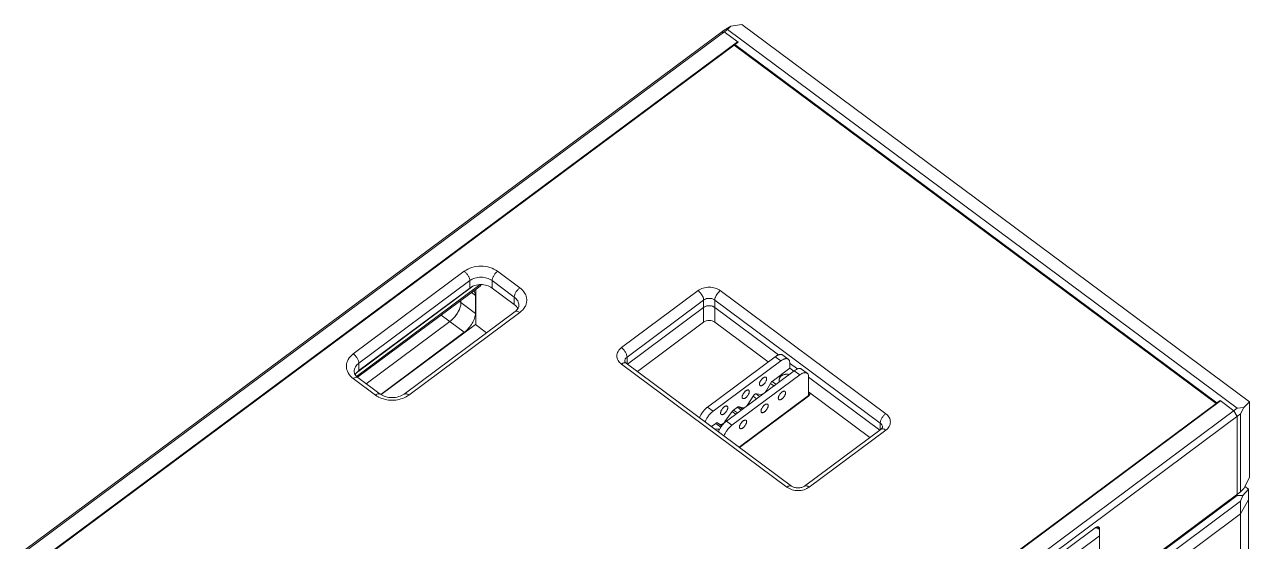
# Model space of a CAD drawing. Header units: millimetres. Extents: x 0 to 9253, y 0 to 2730.
# Drawn here: x 6052 to 6832, y 1368 to 1697 of the extents above; entities that cross this region are included whole.
import ezdxf

# ---------------------------------------------------------------- set-up
doc = ezdxf.new("R2010")
doc.units = ezdxf.units.MM
doc.layers.get('0').update_dxf_attribs({"lineweight": 13})

msp = doc.modelspace()

# ---------------------------------------------------------------- linework, layer by layer
at = {"color": 7, "linetype": 'Continuous'}
for p, q in [((6052.36, 1362.57), (6497.83, 1693.62)), ((6054.48, 1363), (6499.95, 1694.05)), ((6497.83, 1692.48), (6495.71, 1692.05)), ((6497.83, 1693.62), (6502.08, 1696.2)), ((6506.67, 1685.91), (6497.83, 1692.48)), ((6502.08, 1696.2), (6499.95, 1694.05)), ((6824.52, 1452.86), (6499.95, 1694.05)), ((6509.15, 1697.16), (6502.08, 1696.2)), ((6832.29, 1457.01), (6509.15, 1697.16)), ((6065.08, 1358.27), (6506.32, 1686.17)), ((6506.67, 1685.91), (6504.55, 1684.33)), ((6506.32, 1686.17), (6506.32, 1685.65)), ((6504.2, 1684.07), (6067.91, 1359.85)), ((6811.08, 1456.01), (6504.2, 1684.07)), ((6504.55, 1684.33), (6504.55, 1683.81)), ((6811.44, 1456.27), (6504.55, 1684.33)), ((6261.66, 1487.54), (6332.37, 1540.09)), ((6353.58, 1540.09), (6367.73, 1529.58)), ((6337.81, 1530.51), (6263.74, 1475.47)), ((6263.8, 1473.17), (6342.39, 1531.57)), ((6342.42, 1530.62), (6264.4, 1472.64)), ((6335.91, 1534.11), (6265.2, 1481.57)), ((6335.91, 1529.43), (6265.2, 1476.88)), ((6335.91, 1534.11), (6335.91, 1529.43)), ((6350.05, 1534.11), (6350.05, 1529.43)), ((6364.19, 1523.6), (6350.05, 1534.11)), ((6350.05, 1529.43), (6364.19, 1518.92)), ((6330.25, 1521.57), (6330.25, 1520.05)), ((6339.44, 1524.6), (6336.88, 1526.5)), ((6339.44, 1524.6), (6339.44, 1513.22)), ((6339.79, 1505.93), (6339.79, 1528.67)), ((6364.19, 1518.92), (6364.19, 1523.6)), ((6432.43, 1491.48), (6481.22, 1527.74)), ((6484.75, 1521.76), (6435.96, 1485.51)), ((6484.75, 1507.71), (6484.75, 1521.76)), ((6491.82, 1521.76), (6491.82, 1507.71)), ((6597.18, 1443.47), (6491.82, 1521.76)), ((6495.36, 1527.74), (6600.72, 1449.44)), ((6364.74, 1514.48), (6294.03, 1461.93)), ((6367.73, 1513.81), (6297.01, 1461.26)), ((6329.23, 1520.81), (6339.44, 1513.22)), ((6436.23, 1481.02), (6484.75, 1517.08)), ((6491.82, 1517.08), (6532.49, 1486.86)), ((6323.18, 1508.11), (6269.91, 1468.52)), ((6279.37, 1461.55), (6339.44, 1506.2)), ((6332.37, 1501.28), (6317.65, 1512.21)), ((6339.44, 1506.2), (6346.52, 1500.94)), ((6484.75, 1507.71), (6442.54, 1476.34)), ((6525.92, 1482.37), (6491.82, 1507.71)), ((6332.37, 1501.28), (6279.13, 1461.71)), ((6435.96, 1485.51), (6435.96, 1481.23)), ((6487.23, 1453.62), (6530.36, 1485.67)), ((6490.76, 1450.99), (6533.9, 1483.05)), ((6533.9, 1483.05), (6530.36, 1485.67)), ((6535.13, 1486.74), (6538.67, 1484.12)), ((6539.55, 1481.9), (6539.55, 1478.29)), ((6265.2, 1481.57), (6265.2, 1476.88)), ((6537.78, 1402.67), (6432.43, 1480.97)), ((6540.77, 1403.34), (6435.41, 1481.64)), ((6499.25, 1444.69), (6542.38, 1476.74)), ((6502.78, 1442.06), (6545.92, 1474.11)), ((6539.73, 1478.42), (6528.33, 1469.95)), ((6539.52, 1481.63), (6544.51, 1477.93)), ((6539.73, 1478.42), (6542.19, 1476.6)), ((6545.92, 1474.11), (6542.38, 1476.74)), ((6547.15, 1477.81), (6550.69, 1475.18)), ((6275.8, 1461.26), (6261.66, 1471.77)), ((6278.78, 1461.93), (6264.64, 1472.44)), ((6527.27, 1468.72), (6524.81, 1464.26)), ((6529.43, 1467.11), (6527.27, 1468.72)), ((6528.33, 1469.95), (6530.79, 1468.13)), ((6551.57, 1472.97), (6551.57, 1460.92)), ((6551.57, 1472.68), (6596.91, 1438.99)), ((6551.57, 1460.92), (6507.43, 1428.12)), ((6507.59, 1428), (6551.57, 1460.68)), ((6516.25, 1460.63), (6512.93, 1455.33)), ((6518.48, 1458.98), (6516.25, 1460.63)), ((6521.61, 1461.7), (6518.14, 1462.04)), ((6518.14, 1462.04), (6520.37, 1460.38)), ((6521.88, 1461.51), (6521.61, 1461.7)), ((6524.81, 1464.26), (6525.19, 1463.97)), ((6590.61, 1434.3), (6551.57, 1463.31)), ((6372.68, 1129.68), (6813.91, 1457.59)), ((6811.08, 1456.01), (6374.8, 1131.79)), ((6379.04, 1121.8), (6824.52, 1452.86)), ((6487.23, 1453.62), (6490.76, 1450.99)), ((6502.97, 1450.87), (6498.32, 1444.36)), ((6505.27, 1449.16), (6502.97, 1450.87)), ((6506.23, 1453.53), (6503.77, 1451.7)), ((6503.77, 1451.7), (6506.23, 1449.88)), ((6508.69, 1451.71), (6506.23, 1453.53)), ((6509.73, 1453.12), (6507.29, 1453.87)), ((6507.29, 1453.87), (6509.44, 1452.27)), ((6510.16, 1452.8), (6509.73, 1453.12)), ((6512.93, 1455.33), (6513.25, 1455.09)), ((6811.08, 1455.48), (6811.08, 1456.01)), ((6813.56, 1457.85), (6811.44, 1456.27)), ((6811.44, 1455.75), (6811.44, 1456.27)), ((6822.4, 1451.28), (6813.56, 1457.85)), ((6813.56, 1457.85), (6813.56, 1457.32)), ((6824.52, 1447.7), (6822.4, 1451.28)), ((6824.52, 1452.86), (6828.76, 1453.43)), ((6828.76, 1453.43), (6826.64, 1449.27)), ((6832.29, 1457.01), (6828.76, 1453.43)), ((6832.29, 1408.83), (6832.29, 1457.01)), ((6381.16, 1118.22), (6826.64, 1449.27)), ((6492.42, 1443.27), (6489.73, 1441.27)), ((6495.69, 1440.84), (6492.42, 1443.27)), ((6495.17, 1442.57), (6493.58, 1443.56)), ((6493.58, 1443.56), (6496.22, 1441.6)), ((6498.32, 1444.36), (6498.59, 1444.16)), ((6499.25, 1444.69), (6502.78, 1442.06)), ((6597.18, 1439.19), (6597.18, 1443.47)), ((6824.52, 1398.18), (6824.52, 1447.7)), ((6826.64, 1399.76), (6826.64, 1449.27)), ((6496.31, 1441.72), (6495.17, 1442.57)), ((6597.73, 1439.6), (6548.94, 1403.34)), ((6600.72, 1438.93), (6551.93, 1402.67)), ((6832.29, 1408.83), (6828.76, 1401.91)), ((6736.84, 1333.02), (6826.64, 1399.76)), ((6736.84, 1332.16), (6824.52, 1397.32)), ((6823.94, 1397.75), (6824.52, 1397.32)), ((6828.12, 1397.42), (6824.52, 1397.32)), ((6826.64, 1399.76), (6828.76, 1401.91)), ((6826.64, 1393.74), (6828.12, 1397.42)), ((6831.59, 1401.33), (6828.12, 1397.42)), ((6829.32, 1403.01), (6831.59, 1401.33)), ((6831.59, 1394.64), (6831.59, 1401.33)), ((6736.84, 1327), (6826.64, 1393.74)), ((6826.64, 1385.71), (6831.59, 1394.64)), ((6831.59, 1394.64), (6826.64, 1385.7)), ((6826.64, 1393.74), (6826.64, 1385.71)), ((6831.59, 1394.64), (6831.59, 1064.08)), ((6736.84, 1318.97), (6826.64, 1385.71)), ((6826.64, 1385.7), (6736.84, 1318.97)), ((6826.64, 1385.7), (6826.64, 1053.81)), ((6695.82, 1348.38), (6734.01, 1376.75)), ((6736.84, 1375.71), (6734.8, 1377.23)), ((6736.84, 1376.18), (6735.21, 1377.39)), ((6736.84, 1375.71), (6736.84, 1376.18)), ((6736.84, 1329.9), (6736.84, 1375.71)), ((6697.24, 1342.26), (6736.84, 1371.69))]:
    msp.add_line(p, q, dxfattribs=at)
for centre, radius, start, end in [((6336.99, 1525.56), 2.25, 53.41019, 58.12289), ((6487.6, 1517.92), 4.78, 121.18396, 126.56888), ((6488.97, 1517.92), 4.78, 53.43112, 58.81604), ((6360.22, 1513.05), 7.04, 34.41679, 36.99875), ((6269.16, 1471.01), 7.04, 143.00106, 145.58469), ((6535.55, 1470.94), 2.76, 178.69722, 181.38517), ((6535.54, 1470.94), 2.76, 181.38574, 183.99186), ((6536.97, 1469.9), 4.56, 126.61765, 126.82703), ((6537, 1469.91), 4.49, 126.61735, 127.13189), ((6550.27, 1462.44), 2.19, 306.60247, 310.90313), ((6731.8, 1367.02), 10.14, 75.14958, 76.41607)]:
    msp.add_arc(centre, radius, start, end, dxfattribs=at)
for points, knots in [([(6353.58, 1540.09), (6352.13, 1541.17), (6348.67, 1542.82), (6342.98, 1543.63), (6337.28, 1542.82), (6333.82, 1541.17), (6332.37, 1540.09)], [0, 0, 0, 0, 0.241803, 0.5, 0.758197, 1, 1, 1, 1]), ([(6335.91, 1534.11), (6335.91, 1534.62), (6335.66, 1535.72), (6334.9, 1537.31), (6333.79, 1538.84), (6332.86, 1539.72), (6332.37, 1540.09)], [0, 0, 0, 0, 0.211112, 0.466962, 0.740574, 1, 1, 1, 1]), ([(6353.58, 1540.09), (6353.09, 1539.72), (6352.16, 1538.84), (6351.06, 1537.31), (6350.29, 1535.72), (6350.05, 1534.62), (6350.05, 1534.11)], [0, 0, 0, 0, 0.259426, 0.533038, 0.788888, 1, 1, 1, 1]), ([(6350.05, 1534.11), (6349.08, 1534.83), (6346.77, 1535.94), (6342.98, 1536.47), (6339.18, 1535.94), (6336.87, 1534.83), (6335.91, 1534.11)], [0, 0, 0, 0, 0.2418, 0.5, 0.7582, 1, 1, 1, 1]), ([(6335.91, 1529.43), (6336.87, 1530.15), (6339.18, 1531.25), (6342.98, 1531.79), (6346.77, 1531.25), (6349.08, 1530.15), (6350.05, 1529.43)], [0, 0, 0, 0, 0.241816, 0.5, 0.758184, 1, 1, 1, 1]), ([(6342.42, 1530.62), (6342.56, 1530.73), (6342.81, 1531.03), (6342.92, 1531.4), (6342.95, 1531.6)], [0, 0, 0, 0, 0.466422, 1, 1, 1, 1]), ([(6364.19, 1523.6), (6364.19, 1524.11), (6364.43, 1525.21), (6365.2, 1526.8), (6366.31, 1528.33), (6367.23, 1529.21), (6367.73, 1529.58)], [0, 0, 0, 0, 0.211112, 0.466962, 0.740574, 1, 1, 1, 1]), ([(6367.73, 1513.81), (6369.03, 1514.78), (6370.72, 1516.58), (6371.92, 1519.47), (6372.22, 1521.69), (6371.92, 1523.92), (6370.72, 1526.81), (6369.03, 1528.61), (6367.73, 1529.58)], [0, 0, 0, 0, 0.261049, 0.382251, 0.5, 0.617748, 0.738951, 1, 1, 1, 1]), ([(6495.36, 1527.74), (6494.39, 1528.46), (6492.09, 1529.56), (6488.29, 1530.1), (6484.49, 1529.56), (6482.19, 1528.46), (6481.22, 1527.74)], [0, 0, 0, 0, 0.241816, 0.5, 0.758184, 1, 1, 1, 1]), ([(6339.44, 1524.6), (6339.44, 1524.9), (6339.4, 1525.46), (6339.2, 1526.25), (6338.85, 1526.9), (6338.52, 1527.24), (6338.33, 1527.37)], [0, 0, 0, 0, 0.28961, 0.548156, 0.781243, 1, 1, 1, 1]), ([(6367.12, 1518.35), (6367.12, 1518.84), (6366.98, 1519.83), (6366.19, 1521.76), (6365.06, 1522.96), (6364.19, 1523.6)], [0, 0, 0, 0, 0.2355, 0.477908, 1, 1, 1, 1]), ([(6484.37, 1523.57), (6484.05, 1524.39), (6483.15, 1525.93), (6481.92, 1527.22), (6481.22, 1527.74)], [0, 0, 0, 0, 0.501802, 1, 1, 1, 1]), ([(6484.75, 1521.76), (6484.75, 1521.9), (6484.71, 1522.52), (6484.54, 1523.12), (6484.37, 1523.57)], [0, 0, 0, 0, 0.222185, 1, 1, 1, 1]), ([(6491.87, 1522.32), (6491.86, 1522.27), (6491.83, 1522.09), (6491.82, 1521.9), (6491.82, 1521.76)], [0, 0, 0, 0, 0.261337, 1, 1, 1, 1]), ([(6492.21, 1523.57), (6492.17, 1523.46), (6492.02, 1523.06), (6491.91, 1522.63), (6491.87, 1522.32)], [0, 0, 0, 0, 0.265955, 1, 1, 1, 1]), ([(6495.36, 1527.74), (6494.66, 1527.22), (6493.42, 1525.93), (6492.52, 1524.39), (6492.21, 1523.57)], [0, 0, 0, 0, 0.498198, 1, 1, 1, 1]), ([(6330.25, 1520.05), (6330.25, 1519.58), (6330.14, 1518.58), (6329.56, 1516.43), (6328.23, 1513.65), (6326.02, 1510.61), (6324.17, 1508.84), (6323.18, 1508.11)], [0, 0, 0, 0, 0.099024, 0.211618, 0.467302, 0.74075, 1, 1, 1, 1]), ([(6324.11, 1508.86), (6324.91, 1509.55), (6326.39, 1511.1), (6328.22, 1513.69), (6329.55, 1516.38), (6330.07, 1518.24), (6330.19, 1519.12)], [0, 0, 0, 0, 0.260251, 0.527632, 0.780511, 1, 1, 1, 1]), ([(6330.19, 1519.12), (6330.2, 1519.2), (6330.23, 1519.51), (6330.25, 1519.82), (6330.25, 1520.05)], [0, 0, 0, 0, 0.259607, 1, 1, 1, 1]), ([(6332.37, 1501.28), (6333.36, 1502.01), (6335.21, 1503.78), (6337.42, 1506.82), (6338.76, 1509.59), (6339.33, 1511.75), (6339.44, 1512.75), (6339.44, 1513.22)], [0, 0, 0, 0, 0.25925, 0.532698, 0.788382, 0.900976, 1, 1, 1, 1]), ([(6364.19, 1518.92), (6364.35, 1518.8), (6364.96, 1518.32), (6365.5, 1517.75), (6365.85, 1517.29)], [0, 0, 0, 0, 0.257445, 1, 1, 1, 1]), ([(6367.12, 1518.35), (6367.12, 1518.05), (6367.03, 1517.41), (6366.61, 1516.43), (6365.85, 1515.4), (6365.15, 1514.78), (6364.74, 1514.48)], [0, 0, 0, 0, 0.188365, 0.408707, 0.676365, 1, 1, 1, 1]), ([(6367.73, 1513.81), (6367.45, 1514.02), (6366.91, 1514.36), (6366.09, 1514.69), (6365.34, 1514.76), (6364.91, 1514.6), (6364.74, 1514.48)], [0, 0, 0, 0, 0.319509, 0.590631, 0.812197, 1, 1, 1, 1]), ([(6366.03, 1517.03), (6366.07, 1516.97), (6366.24, 1516.73), (6366.38, 1516.47), (6366.48, 1516.28)], [0, 0, 0, 0, 0.252965, 1, 1, 1, 1]), ([(6484.75, 1517.08), (6485.24, 1517.44), (6486.39, 1517.99), (6488.29, 1518.26), (6490.19, 1517.99), (6491.34, 1517.44), (6491.82, 1517.08)], [0, 0, 0, 0, 0.241817, 0.5, 0.758183, 1, 1, 1, 1]), ([(6485.36, 1517.47), (6485.31, 1517.44), (6485.1, 1517.32), (6484.9, 1517.19), (6484.75, 1517.08)], [0, 0, 0, 0, 0.254546, 1, 1, 1, 1]), ([(6491.22, 1517.47), (6490.33, 1517.94), (6488.29, 1518.4), (6486.24, 1517.94), (6485.36, 1517.47)], [0, 0, 0, 0, 0.5, 1, 1, 1, 1]), ([(6491.82, 1517.08), (6491.78, 1517.12), (6491.58, 1517.26), (6491.37, 1517.38), (6491.22, 1517.47)], [0, 0, 0, 0, 0.245475, 1, 1, 1, 1]), ([(6323.18, 1508.11), (6323.26, 1508.17), (6323.57, 1508.41), (6323.88, 1508.66), (6324.11, 1508.86)], [0, 0, 0, 0, 0.244641, 1, 1, 1, 1]), ([(6484.75, 1507.71), (6485.24, 1508.07), (6486.39, 1508.62), (6488.29, 1508.89), (6490.19, 1508.62), (6491.34, 1508.07), (6491.82, 1507.71)], [0, 0, 0, 0, 0.241817, 0.5, 0.758183, 1, 1, 1, 1]), ([(6432.43, 1491.48), (6431.56, 1490.84), (6430.43, 1489.64), (6429.63, 1487.71), (6429.43, 1486.22), (6429.63, 1484.74), (6430.43, 1482.81), (6431.56, 1481.61), (6432.43, 1480.97)], [0, 0, 0, 0, 0.261062, 0.382269, 0.5, 0.617731, 0.738938, 1, 1, 1, 1]), ([(6432.43, 1491.48), (6432.92, 1491.11), (6433.85, 1490.23), (6434.95, 1488.71), (6435.72, 1487.11), (6435.96, 1486.01), (6435.96, 1485.51)], [0, 0, 0, 0, 0.259426, 0.533038, 0.788888, 1, 1, 1, 1]), ([(6261.66, 1487.54), (6260.36, 1486.57), (6258.66, 1484.77), (6257.47, 1481.88), (6257.17, 1479.66), (6257.47, 1477.43), (6258.66, 1474.54), (6260.36, 1472.74), (6261.66, 1471.77)], [0, 0, 0, 0, 0.261049, 0.382251, 0.5, 0.617748, 0.738951, 1, 1, 1, 1]), ([(6261.66, 1487.54), (6262.15, 1487.17), (6263.08, 1486.29), (6264.19, 1484.77), (6264.95, 1483.17), (6265.2, 1482.07), (6265.2, 1481.57)], [0, 0, 0, 0, 0.259426, 0.533038, 0.788888, 1, 1, 1, 1]), ([(6435.41, 1481.64), (6435.25, 1481.76), (6434.81, 1481.92), (6434.06, 1481.85), (6433.24, 1481.52), (6432.7, 1481.18), (6432.43, 1480.97)], [0, 0, 0, 0, 0.187803, 0.409369, 0.680491, 1, 1, 1, 1]), ([(6435.96, 1485.51), (6435.53, 1485.18), (6434.96, 1484.58), (6434.56, 1483.62), (6434.5, 1483.12), (6434.5, 1482.88)], [0, 0, 0, 0, 0.522117, 0.764534, 1, 1, 1, 1]), ([(6434.5, 1482.88), (6434.5, 1482.74), (6434.61, 1482.46), (6434.93, 1482.04), (6435.22, 1481.78), (6435.41, 1481.64)], [0, 0, 0, 0, 0.262242, 0.553721, 1, 1, 1, 1]), ([(6535.13, 1486.74), (6535, 1486.84), (6534.71, 1487), (6534.22, 1487.12), (6533.66, 1487.14), (6533.06, 1487.05), (6532.41, 1486.85), (6531.74, 1486.55), (6531.05, 1486.16), (6530.59, 1485.85), (6530.36, 1485.67)], [0, 0, 0, 0, 0.091956, 0.188678, 0.294016, 0.410511, 0.539449, 0.681086, 0.835001, 1, 1, 1, 1]), ([(6533.9, 1483.05), (6534.13, 1483.22), (6534.58, 1483.53), (6535.28, 1483.93), (6535.95, 1484.22), (6536.59, 1484.42), (6537.2, 1484.51), (6537.75, 1484.5), (6538.25, 1484.37), (6538.54, 1484.21), (6538.67, 1484.12)], [0, 0, 0, 0, 0.164999, 0.318914, 0.460551, 0.589489, 0.705984, 0.811322, 0.908044, 1, 1, 1, 1]), ([(6538.67, 1484.12), (6538.81, 1484.01), (6539.08, 1483.74), (6539.36, 1483.22), (6539.52, 1482.59), (6539.55, 1482.14), (6539.55, 1481.9)], [0, 0, 0, 0, 0.21881, 0.451861, 0.710166, 1, 1, 1, 1]), ([(6265.2, 1481.57), (6264.33, 1480.92), (6263.2, 1479.72), (6262.4, 1477.79), (6262.27, 1476.8), (6262.27, 1476.31)], [0, 0, 0, 0, 0.522092, 0.7645, 1, 1, 1, 1]), ([(6262.27, 1476.31), (6262.27, 1476.02), (6262.35, 1475.37), (6262.77, 1474.39), (6263.54, 1473.36), (6264.24, 1472.74), (6264.64, 1472.44)], [0, 0, 0, 0, 0.188365, 0.408707, 0.676365, 1, 1, 1, 1]), ([(6262.9, 1474.24), (6262.94, 1474.3), (6263.07, 1474.56), (6263.23, 1474.81), (6263.35, 1475)], [0, 0, 0, 0, 0.24727, 1, 1, 1, 1]), ([(6263.54, 1475.25), (6263.65, 1475.4), (6264.14, 1476.01), (6264.72, 1476.53), (6265.2, 1476.88)], [0, 0, 0, 0, 0.243056, 1, 1, 1, 1]), ([(6539.32, 1474.47), (6538.88, 1474.58), (6538.2, 1474.67), (6537.29, 1474.64), (6536.4, 1474.53), (6535.35, 1474.23), (6534.58, 1473.81), (6534.25, 1473.56)], [0, 0, 0, 0, 0.256182, 0.38543, 0.513899, 0.76402, 1, 1, 1, 1]), ([(6534.32, 1473.51), (6534.64, 1473.75), (6535.19, 1474.05), (6535.98, 1474.33), (6536.83, 1474.53), (6537.93, 1474.62), (6538.82, 1474.51), (6539.24, 1474.41)], [0, 0, 0, 0, 0.235916, 0.359706, 0.48628, 0.743614, 1, 1, 1, 1]), ([(6547.15, 1477.81), (6547.02, 1477.9), (6546.73, 1478.06), (6546.24, 1478.19), (6545.68, 1478.21), (6545.08, 1478.11), (6544.43, 1477.92), (6543.76, 1477.62), (6543.07, 1477.23), (6542.61, 1476.91), (6542.38, 1476.74)], [0, 0, 0, 0, 0.091956, 0.188678, 0.294016, 0.410511, 0.539449, 0.681086, 0.835001, 1, 1, 1, 1]), ([(6545.92, 1474.11), (6546.15, 1474.28), (6546.6, 1474.6), (6547.3, 1474.99), (6547.97, 1475.29), (6548.61, 1475.49), (6549.22, 1475.58), (6549.77, 1475.56), (6550.27, 1475.44), (6550.56, 1475.28), (6550.69, 1475.18)], [0, 0, 0, 0, 0.164999, 0.318914, 0.460551, 0.589489, 0.705984, 0.811322, 0.908044, 1, 1, 1, 1]), ([(6550.69, 1475.18), (6550.83, 1475.07), (6551.1, 1474.8), (6551.38, 1474.28), (6551.54, 1473.66), (6551.57, 1473.2), (6551.57, 1472.97)], [0, 0, 0, 0, 0.21881, 0.451861, 0.710166, 1, 1, 1, 1]), ([(6264.64, 1472.44), (6264.48, 1472.56), (6264.04, 1472.72), (6263.3, 1472.65), (6262.48, 1472.33), (6261.94, 1471.98), (6261.66, 1471.77)], [0, 0, 0, 0, 0.187803, 0.409369, 0.680491, 1, 1, 1, 1]), ([(6524.52, 1472.56), (6524.45, 1472.61), (6524.29, 1472.69), (6524.02, 1472.73), (6523.71, 1472.7), (6523.37, 1472.6), (6523.02, 1472.43), (6522.66, 1472.19), (6522.29, 1471.9), (6521.8, 1471.45), (6521.26, 1470.79), (6520.81, 1470.06), (6520.54, 1469.47), (6520.4, 1469.04), (6520.31, 1468.63), (6520.28, 1468.37), (6520.28, 1468.25)], [0, 0, 0, 0, 0.037027, 0.077107, 0.122425, 0.174059, 0.232208, 0.29644, 0.365886, 0.439377, 0.592769, 0.744694, 0.816421, 0.883505, 0.944947, 1, 1, 1, 1]), ([(6520.28, 1468.25), (6520.28, 1468.15), (6520.3, 1467.97), (6520.36, 1467.71), (6520.48, 1467.5), (6520.58, 1467.39), (6520.64, 1467.35)], [0, 0, 0, 0, 0.289733, 0.548165, 0.781211, 1, 1, 1, 1]), ([(6520.64, 1467.35), (6520.71, 1467.3), (6520.87, 1467.22), (6521.15, 1467.18), (6521.45, 1467.21), (6521.79, 1467.32), (6522.14, 1467.49), (6522.51, 1467.72), (6522.87, 1468.01), (6523.36, 1468.46), (6523.91, 1469.12), (6524.35, 1469.85), (6524.62, 1470.45), (6524.77, 1470.87), (6524.86, 1471.28), (6524.88, 1471.54), (6524.88, 1471.66)], [0, 0, 0, 0, 0.037027, 0.077107, 0.122425, 0.174059, 0.232208, 0.29644, 0.365886, 0.439377, 0.592769, 0.744694, 0.816421, 0.883505, 0.944947, 1, 1, 1, 1]), ([(6524.88, 1471.66), (6524.88, 1471.76), (6524.87, 1471.94), (6524.8, 1472.2), (6524.69, 1472.41), (6524.58, 1472.52), (6524.52, 1472.56)], [0, 0, 0, 0, 0.289733, 0.548165, 0.781211, 1, 1, 1, 1]), ([(6528.33, 1469.95), (6528.23, 1469.87), (6528.02, 1469.7), (6527.65, 1469.3), (6527.41, 1468.96), (6527.27, 1468.72)], [0, 0, 0, 0, 0.237008, 0.488454, 1, 1, 1, 1]), ([(6533.12, 1472.27), (6533.01, 1472.07), (6532.85, 1471.65), (6532.79, 1471.22), (6532.79, 1471)], [0, 0, 0, 0, 0.506356, 1, 1, 1, 1]), ([(6532.79, 1470.74), (6532.8, 1470.58), (6532.85, 1470.26), (6532.96, 1469.95), (6533.03, 1469.79)], [0, 0, 0, 0, 0.495445, 1, 1, 1, 1]), ([(6533.11, 1469.85), (6533.03, 1470.04), (6532.91, 1470.43), (6532.86, 1471.05), (6532.96, 1471.66), (6533.11, 1472.04), (6533.2, 1472.23)], [0, 0, 0, 0, 0.251258, 0.49811, 0.745946, 1, 1, 1, 1]), ([(6534.24, 1473.55), (6534, 1473.38), (6533.57, 1472.99), (6533.24, 1472.51), (6533.12, 1472.27)], [0, 0, 0, 0, 0.515366, 1, 1, 1, 1]), ([(6533.2, 1472.23), (6533.33, 1472.47), (6533.64, 1472.93), (6534.06, 1473.31), (6534.29, 1473.49)], [0, 0, 0, 0, 0.484715, 1, 1, 1, 1]), ([(6275.8, 1461.26), (6276.08, 1461.47), (6276.62, 1461.82), (6277.44, 1462.14), (6278.19, 1462.21), (6278.62, 1462.05), (6278.78, 1461.93)], [0, 0, 0, 0, 0.319509, 0.590631, 0.812197, 1, 1, 1, 1]), ([(6275.8, 1461.26), (6275.96, 1461.15), (6276.6, 1460.69), (6277.29, 1460.28), (6277.82, 1460.01)], [0, 0, 0, 0, 0.245213, 1, 1, 1, 1]), ([(6277.82, 1460.01), (6279.11, 1459.34), (6281.93, 1458.33), (6286.41, 1457.83), (6290.89, 1458.33), (6293.71, 1459.34), (6295, 1460.01)], [0, 0, 0, 0, 0.244984, 0.5, 0.755016, 1, 1, 1, 1]), ([(6294.03, 1461.93), (6293.03, 1461.18), (6290.53, 1460.03), (6286.41, 1459.45), (6282.28, 1460.03), (6279.79, 1461.18), (6278.78, 1461.93)], [0, 0, 0, 0, 0.233748, 0.49999, 0.76624, 1, 1, 1, 1]), ([(6294.03, 1461.93), (6294.2, 1462.05), (6294.63, 1462.21), (6295.38, 1462.14), (6296.2, 1461.82), (6296.74, 1461.47), (6297.01, 1461.26)], [0, 0, 0, 0, 0.187803, 0.409369, 0.680491, 1, 1, 1, 1]), ([(6295, 1460.01), (6295.18, 1460.1), (6295.87, 1460.48), (6296.54, 1460.91), (6297.01, 1461.26)], [0, 0, 0, 0, 0.254811, 1, 1, 1, 1]), ([(6513.49, 1464.37), (6513.42, 1464.42), (6513.26, 1464.5), (6512.99, 1464.54), (6512.68, 1464.5), (6512.34, 1464.4), (6511.99, 1464.23), (6511.63, 1464), (6511.26, 1463.71), (6510.77, 1463.25), (6510.22, 1462.59), (6509.78, 1461.87), (6509.51, 1461.27), (6509.37, 1460.84), (6509.28, 1460.44), (6509.25, 1460.17), (6509.25, 1460.05)], [0, 0, 0, 0, 0.037027, 0.077107, 0.122425, 0.174059, 0.232208, 0.29644, 0.365886, 0.439377, 0.592769, 0.744694, 0.816421, 0.883505, 0.944947, 1, 1, 1, 1]), ([(6509.25, 1460.05), (6509.25, 1459.95), (6509.27, 1459.77), (6509.33, 1459.51), (6509.45, 1459.3), (6509.55, 1459.19), (6509.61, 1459.15)], [0, 0, 0, 0, 0.289733, 0.548165, 0.781211, 1, 1, 1, 1]), ([(6509.61, 1459.15), (6509.68, 1459.1), (6509.84, 1459.02), (6510.11, 1458.98), (6510.42, 1459.01), (6510.76, 1459.12), (6511.11, 1459.29), (6511.48, 1459.52), (6511.84, 1459.81), (6512.33, 1460.27), (6512.88, 1460.92), (6513.32, 1461.65), (6513.59, 1462.25), (6513.74, 1462.68), (6513.83, 1463.08), (6513.85, 1463.34), (6513.85, 1463.47)], [0, 0, 0, 0, 0.037027, 0.077107, 0.122425, 0.174059, 0.232208, 0.29644, 0.365886, 0.439377, 0.592769, 0.744694, 0.816421, 0.883505, 0.944947, 1, 1, 1, 1]), ([(6513.85, 1463.47), (6513.85, 1463.56), (6513.84, 1463.75), (6513.77, 1464), (6513.66, 1464.21), (6513.55, 1464.32), (6513.49, 1464.37)], [0, 0, 0, 0, 0.289733, 0.548165, 0.781211, 1, 1, 1, 1]), ([(6518.14, 1462.04), (6518.07, 1462.05), (6517.92, 1462.04), (6517.69, 1461.97), (6517.44, 1461.85), (6517.09, 1461.61), (6516.67, 1461.22), (6516.38, 1460.84), (6516.25, 1460.63)], [0, 0, 0, 0, 0.084992, 0.18361, 0.296396, 0.422278, 0.702933, 1, 1, 1, 1]), ([(6522.3, 1461.82), (6522.19, 1461.77), (6521.96, 1461.71), (6521.72, 1461.69), (6521.61, 1461.7)], [0, 0, 0, 0, 0.536572, 1, 1, 1, 1]), ([(6524.81, 1464.26), (6524.68, 1464.04), (6524.41, 1463.61), (6524.09, 1463.21), (6523.92, 1463.02)], [0, 0, 0, 0, 0.498242, 1, 1, 1, 1]), ([(6536.54, 1463.63), (6536.47, 1463.68), (6536.32, 1463.76), (6536.04, 1463.8), (6535.73, 1463.77), (6535.4, 1463.66), (6535.04, 1463.49), (6534.68, 1463.26), (6534.31, 1462.97), (6533.82, 1462.51), (6533.28, 1461.86), (6532.83, 1461.13), (6532.56, 1460.53), (6532.42, 1460.1), (6532.33, 1459.7), (6532.3, 1459.44), (6532.3, 1459.31)], [0, 0, 0, 0, 0.037027, 0.077107, 0.122425, 0.174059, 0.232208, 0.29644, 0.365886, 0.439377, 0.592769, 0.744694, 0.816421, 0.883505, 0.944947, 1, 1, 1, 1]), ([(6532.3, 1459.31), (6532.3, 1459.22), (6532.32, 1459.03), (6532.38, 1458.78), (6532.5, 1458.57), (6532.61, 1458.46), (6532.66, 1458.41)], [0, 0, 0, 0, 0.289733, 0.548165, 0.781211, 1, 1, 1, 1]), ([(6532.66, 1458.41), (6532.73, 1458.36), (6532.89, 1458.29), (6533.17, 1458.25), (6533.47, 1458.28), (6533.81, 1458.38), (6534.16, 1458.55), (6534.53, 1458.78), (6534.9, 1459.07), (6535.38, 1459.53), (6535.93, 1460.19), (6536.37, 1460.92), (6536.64, 1461.51), (6536.79, 1461.94), (6536.88, 1462.34), (6536.9, 1462.61), (6536.9, 1462.73)], [0, 0, 0, 0, 0.037027, 0.077107, 0.122425, 0.174059, 0.232208, 0.29644, 0.365886, 0.439377, 0.592769, 0.744694, 0.816421, 0.883505, 0.944947, 1, 1, 1, 1]), ([(6536.9, 1462.73), (6536.9, 1462.83), (6536.89, 1463.01), (6536.82, 1463.27), (6536.71, 1463.48), (6536.6, 1463.59), (6536.54, 1463.63)], [0, 0, 0, 0, 0.289733, 0.548165, 0.781211, 1, 1, 1, 1]), ([(6552.26, 1462.36), (6552.21, 1462.54), (6552.03, 1462.9), (6551.74, 1463.19), (6551.57, 1463.31)], [0, 0, 0, 0, 0.479779, 1, 1, 1, 1]), ([(6551.57, 1461.97), (6551.6, 1461.95), (6551.72, 1461.86), (6551.82, 1461.76), (6551.89, 1461.68)], [0, 0, 0, 0, 0.255054, 1, 1, 1, 1]), ([(6551.7, 1460.79), (6551.88, 1460.94), (6552.19, 1461.31), (6552.31, 1461.78), (6552.31, 1462)], [0, 0, 0, 0, 0.520929, 1, 1, 1, 1]), ([(6551.89, 1461.68), (6551.92, 1461.65), (6552.01, 1461.54), (6552.09, 1461.42), (6552.14, 1461.33)], [0, 0, 0, 0, 0.255926, 1, 1, 1, 1]), ([(6487.23, 1453.62), (6486.68, 1453.21), (6485.61, 1452.27), (6484.21, 1450.63), (6483.02, 1448.83), (6482.41, 1447.54), (6482.16, 1446.89)], [0, 0, 0, 0, 0.241489, 0.498666, 0.75654, 1, 1, 1, 1]), ([(6485.7, 1444.26), (6485.94, 1444.91), (6486.56, 1446.2), (6487.74, 1448), (6489.15, 1449.64), (6490.21, 1450.58), (6490.76, 1450.99)], [0, 0, 0, 0, 0.24346, 0.501333, 0.758511, 1, 1, 1, 1]), ([(6499.77, 1454.17), (6499.7, 1454.22), (6499.55, 1454.3), (6499.27, 1454.34), (6498.96, 1454.31), (6498.63, 1454.2), (6498.27, 1454.03), (6497.91, 1453.8), (6497.54, 1453.51), (6497.05, 1453.06), (6496.51, 1452.4), (6496.06, 1451.67), (6495.79, 1451.07), (6495.65, 1450.65), (6495.56, 1450.24), (6495.54, 1449.98), (6495.54, 1449.86)], [0, 0, 0, 0, 0.037027, 0.077107, 0.122425, 0.174059, 0.232208, 0.29644, 0.365886, 0.439377, 0.592769, 0.744694, 0.816421, 0.883505, 0.944947, 1, 1, 1, 1]), ([(6495.89, 1448.96), (6495.96, 1448.91), (6496.12, 1448.83), (6496.4, 1448.79), (6496.71, 1448.82), (6497.04, 1448.92), (6497.39, 1449.09), (6497.76, 1449.33), (6498.13, 1449.61), (6498.61, 1450.07), (6499.16, 1450.73), (6499.6, 1451.46), (6499.87, 1452.05), (6500.02, 1452.48), (6500.11, 1452.89), (6500.13, 1453.15), (6500.13, 1453.27)], [0, 0, 0, 0, 0.037027, 0.077107, 0.122425, 0.174059, 0.232208, 0.29644, 0.365886, 0.439377, 0.592769, 0.744694, 0.816421, 0.883505, 0.944947, 1, 1, 1, 1]), ([(6500.13, 1453.27), (6500.13, 1453.37), (6500.12, 1453.55), (6500.05, 1453.81), (6499.94, 1454.02), (6499.83, 1454.13), (6499.77, 1454.17)], [0, 0, 0, 0, 0.289733, 0.548165, 0.781211, 1, 1, 1, 1]), ([(6503.77, 1451.7), (6503.62, 1451.59), (6503.33, 1451.33), (6503.09, 1451.03), (6502.97, 1450.87)], [0, 0, 0, 0, 0.484334, 1, 1, 1, 1]), ([(6507.29, 1453.87), (6507.13, 1453.92), (6506.91, 1453.89), (6506.67, 1453.79), (6506.47, 1453.69), (6506.33, 1453.6), (6506.23, 1453.53)], [0, 0, 0, 0, 0.420481, 0.550915, 0.691425, 1, 1, 1, 1]), ([(6510.84, 1453.3), (6510.74, 1453.25), (6510.54, 1453.17), (6510.18, 1453.07), (6509.89, 1453.07), (6509.73, 1453.12)], [0, 0, 0, 0, 0.29476, 0.55853, 1, 1, 1, 1]), ([(6512.93, 1455.33), (6512.79, 1455.12), (6512.5, 1454.71), (6512.17, 1454.33), (6511.99, 1454.15)], [0, 0, 0, 0, 0.503377, 1, 1, 1, 1]), ([(6525.51, 1455.43), (6525.44, 1455.48), (6525.28, 1455.56), (6525.01, 1455.6), (6524.7, 1455.57), (6524.36, 1455.47), (6524.01, 1455.3), (6523.65, 1455.06), (6523.28, 1454.77), (6522.79, 1454.32), (6522.25, 1453.66), (6521.8, 1452.93), (6521.53, 1452.33), (6521.39, 1451.91), (6521.3, 1451.5), (6521.27, 1451.24), (6521.27, 1451.12)], [0, 0, 0, 0, 0.037027, 0.077107, 0.122425, 0.174059, 0.232208, 0.29644, 0.365886, 0.439377, 0.592769, 0.744694, 0.816421, 0.883505, 0.944947, 1, 1, 1, 1]), ([(6521.27, 1451.12), (6521.27, 1451.02), (6521.29, 1450.84), (6521.35, 1450.58), (6521.47, 1450.37), (6521.57, 1450.26), (6521.63, 1450.22)], [0, 0, 0, 0, 0.289733, 0.548165, 0.781211, 1, 1, 1, 1]), ([(6521.63, 1450.22), (6521.7, 1450.17), (6521.86, 1450.09), (6522.14, 1450.05), (6522.44, 1450.08), (6522.78, 1450.18), (6523.13, 1450.35), (6523.5, 1450.59), (6523.86, 1450.88), (6524.35, 1451.33), (6524.9, 1451.99), (6525.34, 1452.72), (6525.61, 1453.32), (6525.76, 1453.74), (6525.85, 1454.15), (6525.87, 1454.41), (6525.87, 1454.53)], [0, 0, 0, 0, 0.037027, 0.077107, 0.122425, 0.174059, 0.232208, 0.29644, 0.365886, 0.439377, 0.592769, 0.744694, 0.816421, 0.883505, 0.944947, 1, 1, 1, 1]), ([(6525.87, 1454.53), (6525.87, 1454.63), (6525.86, 1454.81), (6525.79, 1455.07), (6525.68, 1455.28), (6525.57, 1455.39), (6525.51, 1455.43)], [0, 0, 0, 0, 0.289733, 0.548165, 0.781211, 1, 1, 1, 1]), ([(6493.58, 1443.56), (6493.55, 1443.58), (6493.48, 1443.61), (6493.35, 1443.63), (6493.22, 1443.63), (6493.01, 1443.59), (6492.74, 1443.48), (6492.53, 1443.35), (6492.42, 1443.27)], [0, 0, 0, 0, 0.091871, 0.18951, 0.295997, 0.413371, 0.683702, 1, 1, 1, 1]), ([(6499.25, 1444.69), (6498.7, 1444.28), (6497.63, 1443.33), (6496.23, 1441.7), (6495.04, 1439.89), (6494.43, 1438.6), (6494.18, 1437.96)], [0, 0, 0, 0, 0.241489, 0.498666, 0.75654, 1, 1, 1, 1]), ([(6498.32, 1444.36), (6498.2, 1444.19), (6497.94, 1443.87), (6497.52, 1443.43), (6497.09, 1443.06), (6496.65, 1442.76), (6496.22, 1442.55), (6495.83, 1442.44), (6495.47, 1442.44), (6495.26, 1442.51), (6495.17, 1442.57)], [0, 0, 0, 0, 0.161396, 0.318982, 0.468141, 0.604986, 0.726568, 0.831551, 0.921102, 1, 1, 1, 1]), ([(6495.54, 1449.86), (6495.54, 1449.76), (6495.55, 1449.58), (6495.61, 1449.32), (6495.73, 1449.11), (6495.84, 1449), (6495.89, 1448.96)], [0, 0, 0, 0, 0.289733, 0.548165, 0.781211, 1, 1, 1, 1]), ([(6511.79, 1445.24), (6511.73, 1445.29), (6511.57, 1445.37), (6511.29, 1445.41), (6510.98, 1445.37), (6510.65, 1445.27), (6510.29, 1445.1), (6509.93, 1444.87), (6509.56, 1444.58), (6509.08, 1444.12), (6508.53, 1443.46), (6508.08, 1442.74), (6507.82, 1442.14), (6507.67, 1441.71), (6507.58, 1441.31), (6507.56, 1441.05), (6507.56, 1440.92)], [0, 0, 0, 0, 0.037027, 0.077107, 0.122425, 0.174059, 0.232208, 0.29644, 0.365886, 0.439377, 0.592769, 0.744694, 0.816421, 0.883505, 0.944947, 1, 1, 1, 1]), ([(6507.92, 1440.02), (6507.98, 1439.97), (6508.14, 1439.89), (6508.42, 1439.85), (6508.73, 1439.89), (6509.06, 1439.99), (6509.42, 1440.16), (6509.78, 1440.39), (6510.15, 1440.68), (6510.63, 1441.14), (6511.18, 1441.8), (6511.62, 1442.52), (6511.89, 1443.12), (6512.04, 1443.55), (6512.13, 1443.95), (6512.15, 1444.21), (6512.15, 1444.34)], [0, 0, 0, 0, 0.037027, 0.077107, 0.122425, 0.174059, 0.232208, 0.29644, 0.365886, 0.439377, 0.592769, 0.744694, 0.816421, 0.883505, 0.944947, 1, 1, 1, 1]), ([(6512.15, 1444.34), (6512.15, 1444.44), (6512.14, 1444.62), (6512.07, 1444.87), (6511.96, 1445.09), (6511.85, 1445.2), (6511.79, 1445.24)], [0, 0, 0, 0, 0.289733, 0.548165, 0.781211, 1, 1, 1, 1]), ([(6597.18, 1443.47), (6597.18, 1443.97), (6597.43, 1445.07), (6598.19, 1446.67), (6599.3, 1448.19), (6600.22, 1449.07), (6600.72, 1449.44)], [0, 0, 0, 0, 0.211112, 0.466962, 0.740574, 1, 1, 1, 1]), ([(6598.65, 1440.84), (6598.65, 1441.08), (6598.58, 1441.58), (6598.18, 1442.55), (6597.62, 1443.15), (6597.18, 1443.47)], [0, 0, 0, 0, 0.235466, 0.477883, 1, 1, 1, 1]), ([(6600.72, 1438.93), (6601.58, 1439.58), (6602.71, 1440.78), (6603.51, 1442.71), (6603.71, 1444.19), (6603.51, 1445.67), (6602.71, 1447.6), (6601.58, 1448.8), (6600.72, 1449.44)], [0, 0, 0, 0, 0.261062, 0.382269, 0.5, 0.617731, 0.738938, 1, 1, 1, 1]), ([(6494.78, 1439.29), (6494.59, 1439.4), (6494.17, 1439.58), (6493.49, 1439.7), (6492.79, 1439.68), (6492.34, 1439.57), (6492.12, 1439.49)], [0, 0, 0, 0, 0.241195, 0.493869, 0.749795, 1, 1, 1, 1]), ([(6493.61, 1438.38), (6493.67, 1438.38), (6493.9, 1438.34), (6494.13, 1438.28), (6494.29, 1438.23)], [0, 0, 0, 0, 0.253673, 1, 1, 1, 1]), ([(6493.75, 1438.29), (6493.79, 1438.27), (6493.96, 1438.23), (6494.12, 1438.15), (6494.24, 1438.09)], [0, 0, 0, 0, 0.256886, 1, 1, 1, 1]), ([(6497.72, 1435.33), (6497.96, 1435.97), (6498.58, 1437.26), (6499.77, 1439.07), (6501.17, 1440.71), (6502.23, 1441.65), (6502.78, 1442.06)], [0, 0, 0, 0, 0.24346, 0.501333, 0.758511, 1, 1, 1, 1]), ([(6507.56, 1440.92), (6507.56, 1440.83), (6507.57, 1440.64), (6507.64, 1440.39), (6507.75, 1440.18), (6507.86, 1440.07), (6507.92, 1440.02)], [0, 0, 0, 0, 0.289733, 0.548165, 0.781211, 1, 1, 1, 1]), ([(6597.73, 1439.6), (6597.92, 1439.74), (6598.22, 1440), (6598.53, 1440.42), (6598.65, 1440.7), (6598.65, 1440.84)], [0, 0, 0, 0, 0.446275, 0.737766, 1, 1, 1, 1]), ([(6600.72, 1438.93), (6600.44, 1439.14), (6599.9, 1439.48), (6599.08, 1439.81), (6598.33, 1439.88), (6597.9, 1439.72), (6597.73, 1439.6)], [0, 0, 0, 0, 0.319509, 0.590631, 0.812197, 1, 1, 1, 1]), ([(6537.78, 1402.67), (6538.06, 1402.88), (6538.6, 1403.22), (6539.42, 1403.55), (6540.17, 1403.62), (6540.6, 1403.46), (6540.77, 1403.34)], [0, 0, 0, 0, 0.319509, 0.590631, 0.812197, 1, 1, 1, 1]), ([(6537.78, 1402.67), (6538.75, 1401.95), (6541.06, 1400.85), (6544.86, 1400.31), (6548.65, 1400.85), (6550.96, 1401.95), (6551.93, 1402.67)], [0, 0, 0, 0, 0.241816, 0.5, 0.758184, 1, 1, 1, 1]), ([(6540.77, 1403.34), (6541.29, 1402.96), (6542.62, 1402.35), (6544.86, 1402.04), (6547.09, 1402.35), (6548.43, 1402.96), (6548.94, 1403.34)], [0, 0, 0, 0, 0.224834, 0.499991, 0.775157, 1, 1, 1, 1]), ([(6548.94, 1403.34), (6549.11, 1403.46), (6549.54, 1403.62), (6550.29, 1403.55), (6551.11, 1403.22), (6551.65, 1402.88), (6551.93, 1402.67)], [0, 0, 0, 0, 0.187803, 0.409369, 0.680491, 1, 1, 1, 1]), ([(6736.39, 1377.29), (6736.26, 1377.39), (6735.91, 1377.51), (6735.32, 1377.45), (6734.66, 1377.2), (6734.23, 1376.92), (6734.01, 1376.75)], [0, 0, 0, 0, 0.187801, 0.409361, 0.680484, 1, 1, 1, 1]), ([(6736.83, 1375.72), (6736.48, 1375.98), (6735.69, 1376.42), (6734.84, 1376.7), (6734.4, 1376.82)], [0, 0, 0, 0, 0.492334, 1, 1, 1, 1]), ([(6736.8, 1376.58), (6736.77, 1376.72), (6736.68, 1376.99), (6736.5, 1377.21), (6736.39, 1377.29)], [0, 0, 0, 0, 0.530013, 1, 1, 1, 1]), ([(6736.84, 1376.18), (6736.84, 1376.21), (6736.83, 1376.35), (6736.82, 1376.48), (6736.8, 1376.58)], [0, 0, 0, 0, 0.261911, 1, 1, 1, 1])]:
    msp.add_open_spline(points, degree=3, knots=knots, dxfattribs=at)
for points in [[(6491.45, 1522.02), (6490.52, 1522.58), (6488.29, 1523.13), (6486.06, 1522.58), (6485.12, 1522.02)], [(6552.31, 1462), (6552.31, 1462.12), (6552.29, 1462.24), (6552.26, 1462.36)]]:
    msp.add_open_spline(points, degree=3, dxfattribs=at)

doc.saveas('drawing.dxf')
